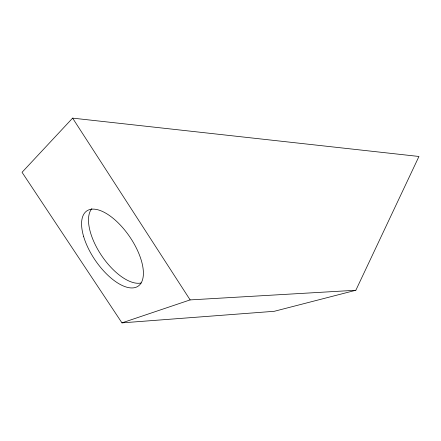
<?xml version="1.0" encoding="UTF-8"?>
<svg xmlns="http://www.w3.org/2000/svg" width="441" height="441" viewBox="0 0 441 441"><rect width="100%" height="100%" fill="white"/><g stroke="black" fill="none" stroke-linecap="round" stroke-linejoin="round"><path stroke-width="0.66" d="M355.859 290.255L418.95 156.472L72.616 118.127L22.05 172.31L121.964 322.873L274.302 311.291L355.859 290.255L190.132 299.902L121.964 322.873M72.616 118.127L190.132 299.902M141.219 282.957A45.164 21.129 55.8 0 1 101.254 255.102A45.164 21.129 55.8 0 1 91.855 208.615M83.592 236.393A45.539 20.865 55.7 0 0 136.429 287.091A45.539 20.865 55.7 0 0 117.422 222.132A45.539 20.865 55.7 0 0 83.592 236.393"/></g></svg>
